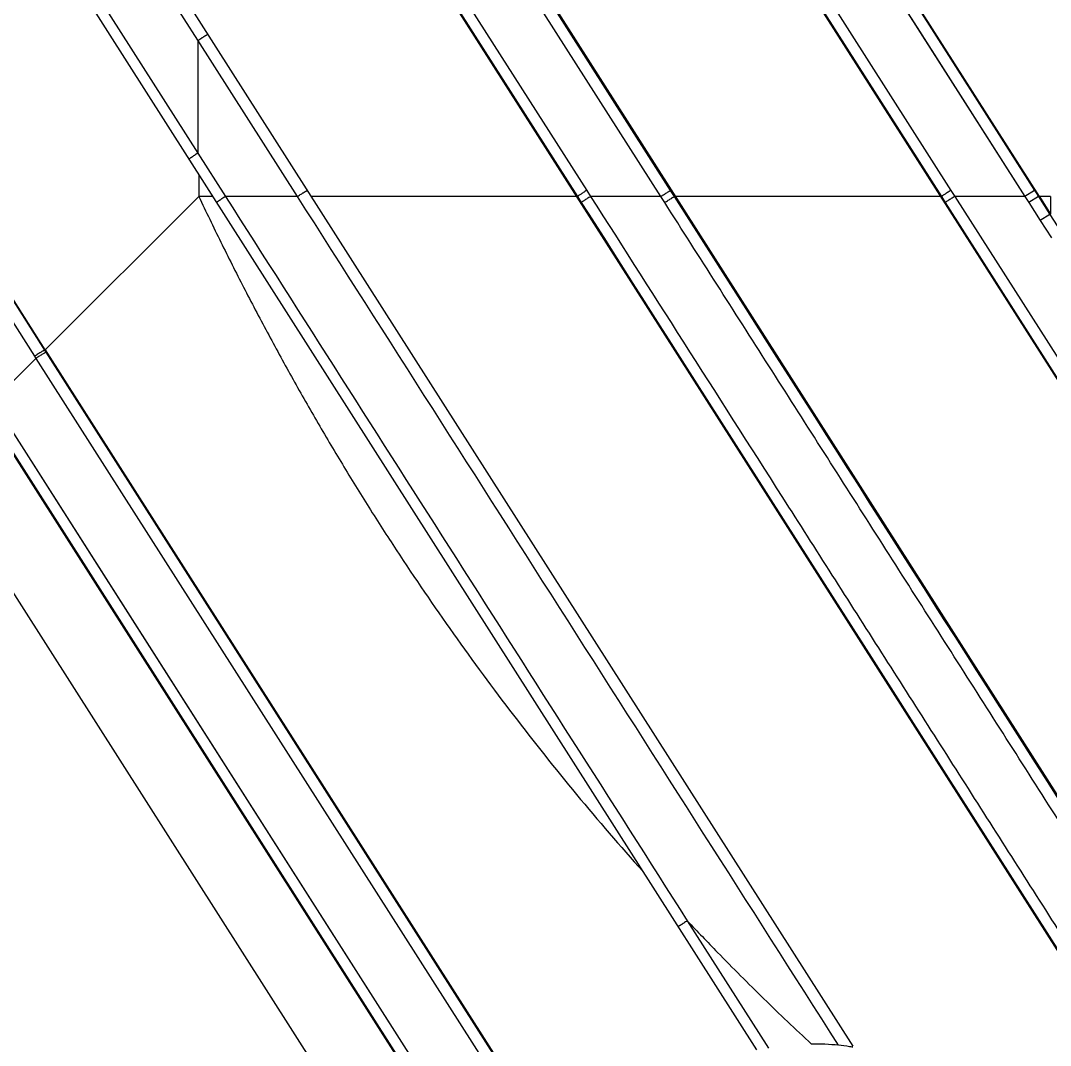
# Model space of a CAD drawing. Header units: millimetres. Extents: x 3299 to 14264, y 1863 to 5555.
# Drawn here: x 10187.94 to 10215.12, y 3482.62 to 3509.67 of the extents above; entities that cross this region are included whole.
import ezdxf

# ---------------------------------------------------------------- set-up
doc = ezdxf.new("R2010")
doc.units = ezdxf.units.MM

# ---------------------------------------------------------------- blocks, each defined once
blk = doc.blocks.new('1111')
at = {"color": 7, "linetype": 'Continuous'}
for p, q in [((16043.732, 6767.861), (16003.885, 6830.407)), ((16003.365, 6827.129), (16074.919, 6714.812)), ((16003.885, 6815.332), (16067.713, 6715.143)), ((16003.365, 6812.053), (16065.315, 6714.812)), ((16021.794, 6802.262), (16043.708, 6767.861)), ((16021.527, 6802.101), (16043.353, 6767.861)), ((16038.818, 6745.424), (16003.903, 6800.229)), ((16021.527, 6771.983), (16003.858, 6799.717)), ((16021.778, 6798.799), (16041.397, 6768.022)), ((16021.54, 6798.639), (16041.147, 6767.861)), ((16003.381, 6796.953), (16036.269, 6745.33)), ((16003.858, 6796.739), (16021.527, 6769.005)), ((16034.002, 6768.022), (16021.794, 6787.187)), ((16033.744, 6767.861), (16021.527, 6787.025)), ((16017.501, 6763.81), (16003.885, 6785.181)), ((16003.858, 6784.609), (16017.216, 6763.641)), ((16004.125, 6784.771), (16017.483, 6763.803)), ((16021.54, 6783.564), (16031.543, 6767.861)), ((16021.778, 6783.724), (16031.787, 6768.021)), ((16034.727, 6777.938), (16041.147, 6767.861)), ((16038.179, 6776.541), (16040.765, 6772.482)), ((16037.923, 6776.38), (16040.51, 6772.321)), ((16038.039, 6773.29), (16041.397, 6768.022)), ((16040.765, 6772.482), (16043.606, 6768.022)), ((16040.51, 6772.321), (16043.353, 6767.861)), ((16024.155, 6767.861), (16021.527, 6771.983)), ((16021.527, 6771.983), (16021.527, 6769.005)), ((16021.527, 6769.005), (16022.256, 6767.861)), ((16021.552, 6768.431), (16021.552, 6767.861)), ((16031.787, 6768.021), (16031.89, 6767.861)), ((16034.105, 6767.861), (16034.002, 6768.022)), ((16041.397, 6768.022), (16041.499, 6767.861)), ((16043.606, 6768.022), (16043.353, 6767.861)), ((16017.501, 6763.81), (16021.552, 6767.861)), ((16021.915, 6767.861), (16021.552, 6767.861)), ((16024.155, 6767.861), (16022.256, 6767.861)), ((16031.519, 6767.861), (16024.524, 6767.861)), ((16031.519, 6767.861), (16031.543, 6767.861)), ((16031.543, 6767.861), (16031.645, 6767.701)), ((16033.744, 6767.861), (16031.89, 6767.861)), ((16033.846, 6767.7), (16033.744, 6767.861)), ((16034.634, 6767.03), (16034.105, 6767.861)), ((16056.069, 6733.385), (16034.105, 6767.861)), ((16034.128, 6767.861), (16034.105, 6767.861)), ((16041.123, 6767.861), (16034.128, 6767.861)), ((16041.123, 6767.861), (16041.147, 6767.861)), ((16041.147, 6767.861), (16041.249, 6767.701)), ((16041.147, 6767.861), (16041.249, 6767.701)), ((16043.353, 6767.861), (16041.499, 6767.861)), ((16041.499, 6767.861), (16044.64, 6762.935)), ((16043.353, 6767.861), (16043.456, 6767.7)), ((16043.708, 6767.861), (16043.456, 6767.7)), ((16043.708, 6767.861), (16043.732, 6767.861)), ((16043.708, 6767.861), (16044.01, 6767.387)), ((16044.024, 6767.861), (16043.732, 6767.861)), ((16043.732, 6767.861), (16044.028, 6767.395)), ((16031.645, 6767.701), (16031.827, 6767.415)), ((16031.645, 6767.701), (16052.538, 6734.906)), ((16041.249, 6767.701), (16044.387, 6762.774)), ((16043.456, 6767.7), (16043.758, 6767.226)), ((16031.827, 6767.415), (16032.236, 6766.773)), ((16044.01, 6767.387), (16043.758, 6767.226)), ((16043.758, 6767.226), (16044.049, 6766.77)), ((16044.01, 6767.387), (16044.301, 6766.931)), ((16035.027, 6766.413), (16034.634, 6767.03)), ((16032.236, 6766.773), (16032.473, 6766.402)), ((16032.473, 6766.402), (16033.006, 6765.565)), ((16035.248, 6766.067), (16035.027, 6766.413)), ((16035.732, 6765.307), (16035.248, 6766.067)), ((16033.006, 6765.565), (16033.307, 6765.093)), ((16035.994, 6764.895), (16035.732, 6765.307)), ((16033.307, 6765.093), (16033.64, 6764.569)), ((16036.271, 6764.46), (16035.994, 6764.895)), ((16033.64, 6764.569), (16034.016, 6763.979)), ((16036.562, 6764.003), (16036.271, 6764.46)), ((16034.016, 6763.979), (16034.442, 6763.311)), ((16036.868, 6763.523), (16036.562, 6764.003)), ((16017.501, 6763.81), (16017.483, 6763.803)), ((16017.483, 6763.803), (16017.518, 6763.747)), ((16017.501, 6763.81), (16031.778, 6741.398)), ((16017.518, 6763.747), (16031.783, 6741.356)), ((16017.518, 6763.747), (16022.031, 6756.664)), ((16016.12, 6762.454), (16017.252, 6763.586)), ((16017.216, 6763.641), (16017.252, 6763.586)), ((16017.252, 6763.586), (16031.673, 6740.952)), ((16037.186, 6763.024), (16036.868, 6763.523)), ((16034.442, 6763.311), (16034.909, 6762.577)), ((16037.509, 6762.517), (16037.186, 6763.024)), ((16034.909, 6762.577), (16035.401, 6761.806)), ((16016.155, 6762.399), (16031.443, 6738.405)), ((16016.155, 6762.399), (16019.743, 6756.768)), ((16037.825, 6762.021), (16037.509, 6762.517)), ((16015.907, 6762.216), (16031.514, 6737.718)), ((16015.918, 6762.239), (16019.571, 6756.504)), ((16015.918, 6762.239), (16031.534, 6737.726)), ((16035.401, 6761.806), (16035.901, 6761.021)), ((16038.124, 6761.553), (16037.825, 6762.021)), ((16038.406, 6761.11), (16038.124, 6761.553)), ((16035.901, 6761.021), (16036.399, 6760.239)), ((16038.681, 6760.678), (16038.406, 6761.11)), ((16038.958, 6760.243), (16038.681, 6760.678)), ((16036.399, 6760.239), (16036.895, 6759.461)), ((16039.245, 6759.792), (16038.958, 6760.243)), ((16015.124, 6759.792), (16035.281, 6728.153)), ((16039.542, 6759.325), (16039.245, 6759.792)), ((16036.895, 6759.461), (16037.407, 6758.657)), ((16039.842, 6758.855), (16039.542, 6759.325)), ((16040.134, 6758.396), (16039.842, 6758.855)), ((16037.407, 6758.657), (16037.974, 6757.767)), ((16040.413, 6757.959), (16040.134, 6758.396)), ((16040.682, 6757.537), (16040.413, 6757.959)), ((16037.974, 6757.767), (16038.614, 6756.762)), ((16040.949, 6757.117), (16040.682, 6757.537)), ((16041.224, 6756.686), (16040.949, 6757.117)), ((16019.743, 6756.768), (16023.331, 6751.136)), ((16022.031, 6756.664), (16031.783, 6741.356)), ((16038.614, 6756.762), (16039.3, 6755.685)), ((16041.509, 6756.239), (16041.224, 6756.686)), ((16019.571, 6756.504), (16027.159, 6744.592)), ((16041.798, 6755.785), (16041.509, 6756.239)), ((16042.081, 6755.34), (16041.798, 6755.785)), ((16039.3, 6755.685), (16039.995, 6754.594)), ((16042.355, 6754.91), (16042.081, 6755.34)), ((16042.626, 6754.484), (16042.355, 6754.91)), ((16039.995, 6754.594), (16040.684, 6753.513)), ((16042.908, 6754.042), (16042.626, 6754.484)), ((16043.218, 6753.556), (16042.908, 6754.042)), ((16040.684, 6753.513), (16041.374, 6752.43)), ((16043.569, 6753.005), (16043.218, 6753.556)), ((16043.946, 6752.414), (16043.569, 6753.005)), ((16041.374, 6752.43), (16042.074, 6751.331)), ((16044.309, 6751.843), (16043.946, 6752.414)), ((16042.074, 6751.331), (16042.794, 6750.201)), ((16023.331, 6751.136), (16031.443, 6738.405)), ((16042.794, 6750.201), (16043.534, 6749.039)), ((16043.534, 6749.039), (16044.25, 6747.915)), ((16034.442, 6748.736), (16036.585, 6745.373))]:
    blk.add_line(p, q, dxfattribs=at)
blk.add_arc((16068.268, 6767.859), 24.244, 179.9949, 181.0959, dxfattribs=at)
for points, knots in [([(16021.527, 6771.983), (16021.544, 6771.993), (16021.577, 6772.015), (16021.619, 6772.041), (16021.651, 6772.06), (16021.673, 6772.074), (16021.694, 6772.087), (16021.713, 6772.099), (16021.731, 6772.109), (16021.747, 6772.119), (16021.761, 6772.127), (16021.772, 6772.133), (16021.78, 6772.138), (16021.786, 6772.14), (16021.789, 6772.142), (16021.791, 6772.143), (16021.793, 6772.144), (16021.794, 6772.144), (16021.795, 6772.144), (16021.795, 6772.144)], [0, 0, 0, 0, 0.192507, 0.378902, 0.467383, 0.551547, 0.630534, 0.703523, 0.769793, 0.828658, 0.87954, 0.921915, 0.955367, 0.968646, 0.979578, 0.988145, 0.994348, 0.998221, 1, 1, 1, 1]), ([(16021.527, 6769.005), (16021.511, 6768.995), (16021.48, 6768.975), (16021.435, 6768.945), (16021.4, 6768.922), (16021.374, 6768.905), (16021.357, 6768.893), (16021.341, 6768.883), (16021.328, 6768.873), (16021.316, 6768.865), (16021.306, 6768.858), (16021.3, 6768.853), (16021.295, 6768.85), (16021.293, 6768.848), (16021.291, 6768.846), (16021.29, 6768.845), (16021.289, 6768.844), (16021.289, 6768.844), (16021.289, 6768.844)], [0, 0, 0, 0, 0.196965, 0.385213, 0.557811, 0.636283, 0.708546, 0.773962, 0.831919, 0.88191, 0.923472, 0.956239, 0.969238, 0.979938, 0.988324, 0.994402, 0.99821, 1, 1, 1, 1]), ([(16024.155, 6767.861), (16024.171, 6767.872), (16024.205, 6767.893), (16024.246, 6767.919), (16024.278, 6767.938), (16024.3, 6767.952), (16024.321, 6767.965), (16024.34, 6767.977), (16024.358, 6767.987), (16024.373, 6767.997), (16024.387, 6768.005), (16024.397, 6768.01), (16024.404, 6768.014), (16024.408, 6768.017), (16024.412, 6768.019), (16024.415, 6768.02), (16024.417, 6768.021), (16024.419, 6768.022), (16024.42, 6768.022), (16024.421, 6768.022), (16024.421, 6768.022)], [0, 0, 0, 0, 0.192835, 0.379398, 0.467916, 0.55209, 0.631067, 0.70403, 0.770263, 0.829083, 0.879917, 0.922241, 0.940077, 0.955642, 0.968895, 0.9798, 0.988337, 0.994505, 0.998327, 1, 1, 1, 1]), ([(16031.787, 6768.021), (16031.772, 6768.012), (16031.742, 6767.992), (16031.699, 6767.964), (16031.658, 6767.938), (16031.623, 6767.915), (16031.596, 6767.898), (16031.578, 6767.886), (16031.568, 6767.878), (16031.559, 6767.872), (16031.552, 6767.867), (16031.547, 6767.864), (16031.544, 6767.862), (16031.543, 6767.861)], [0, 0, 0, 0, 0.18605, 0.365172, 0.531339, 0.679084, 0.803475, 0.855593, 0.90039, 0.937498, 0.966619, 0.987504, 1, 1, 1, 1]), ([(16033.744, 6767.861), (16033.759, 6767.871), (16033.79, 6767.891), (16033.836, 6767.92), (16033.878, 6767.946), (16033.916, 6767.97), (16033.944, 6767.987), (16033.964, 6767.999), (16033.975, 6768.006), (16033.985, 6768.012), (16033.993, 6768.017), (16033.998, 6768.02), (16034.001, 6768.021), (16034.002, 6768.022)], [0, 0, 0, 0, 0.184159, 0.362546, 0.528808, 0.677153, 0.802341, 0.854845, 0.899978, 0.93735, 0.966638, 0.987577, 1, 1, 1, 1]), ([(16041.397, 6768.022), (16041.367, 6768.002), (16041.322, 6767.974), (16041.266, 6767.938), (16041.229, 6767.914), (16041.198, 6767.894), (16041.174, 6767.879), (16041.158, 6767.868), (16041.15, 6767.863), (16041.147, 6767.861)], [0, 0, 0, 0, 0.364136, 0.530373, 0.678392, 0.803129, 0.900342, 0.966721, 1, 1, 1, 1]), ([(16021.552, 6767.861), (16021.742, 6767.458), (16022.129, 6766.655), (16022.631, 6765.659), (16023.042, 6764.868), (16023.459, 6764.081), (16023.993, 6763.103), (16024.654, 6761.94), (16025.336, 6760.789), (16026.038, 6759.651), (16027.001, 6758.15), (16028.255, 6756.307), (16029.842, 6754.153), (16031.508, 6752.06), (16032.672, 6750.708), (16033.266, 6750.043)], [0, 0, 0, 0, 0.062493, 0.12499, 0.15624, 0.18749, 0.249988, 0.312486, 0.374985, 0.437486, 0.499988, 0.624988, 0.74999, 0.874994, 1, 1, 1, 1]), ([(16022.256, 6767.861), (16022.24, 6767.851), (16022.209, 6767.831), (16022.164, 6767.802), (16022.129, 6767.778), (16022.103, 6767.761), (16022.086, 6767.75), (16022.07, 6767.739), (16022.057, 6767.73), (16022.045, 6767.721), (16022.035, 6767.714), (16022.028, 6767.709), (16022.024, 6767.706), (16022.022, 6767.704), (16022.02, 6767.703), (16022.019, 6767.701), (16022.018, 6767.701), (16022.018, 6767.7), (16022.018, 6767.7)], [0, 0, 0, 0, 0.196914, 0.385151, 0.557764, 0.636251, 0.708531, 0.773964, 0.831939, 0.881945, 0.923519, 0.956294, 0.969294, 0.979993, 0.988376, 0.994447, 0.998242, 1, 1, 1, 1]), ([(16022.256, 6767.861), (16024.287, 6764.674), (16028.35, 6758.299), (16032.411, 6751.924), (16034.442, 6748.736)], [0, 0, 0, 0, 0.499959, 1, 1, 1, 1]), ([(16038.435, 6745.449), (16036.055, 6749.184), (16031.295, 6756.656), (16026.535, 6764.126), (16024.155, 6767.861)], [0, 0, 0, 0, 0.500027, 1, 1, 1, 1]), ([(16031.89, 6767.861), (16031.874, 6767.851), (16031.844, 6767.832), (16031.801, 6767.804), (16031.761, 6767.778), (16031.725, 6767.755), (16031.698, 6767.737), (16031.681, 6767.725), (16031.67, 6767.718), (16031.661, 6767.712), (16031.654, 6767.707), (16031.649, 6767.704), (16031.646, 6767.702), (16031.645, 6767.701)], [0, 0, 0, 0, 0.186042, 0.365161, 0.53133, 0.679077, 0.803472, 0.855592, 0.90039, 0.9375, 0.966621, 0.987505, 1, 1, 1, 1]), ([(16031.89, 6767.861), (16033.632, 6765.127), (16036.245, 6761.026), (16039.729, 6755.558), (16042.342, 6751.457), (16044.954, 6747.355), (16048.436, 6741.888), (16051.048, 6737.787), (16052.788, 6735.054)], [0, 0, 0, 0, 0.250021, 0.375037, 0.500053, 0.625064, 0.750065, 1, 1, 1, 1]), ([(16033.846, 6767.7), (16033.862, 6767.71), (16033.893, 6767.73), (16033.938, 6767.759), (16033.981, 6767.785), (16034.019, 6767.809), (16034.047, 6767.826), (16034.066, 6767.838), (16034.078, 6767.845), (16034.087, 6767.851), (16034.095, 6767.856), (16034.101, 6767.859), (16034.104, 6767.861), (16034.105, 6767.861)], [0, 0, 0, 0, 0.184166, 0.362557, 0.52882, 0.677163, 0.802349, 0.854851, 0.899983, 0.937353, 0.966641, 0.987579, 1, 1, 1, 1]), ([(16041.499, 6767.861), (16041.469, 6767.842), (16041.425, 6767.813), (16041.368, 6767.777), (16041.331, 6767.754), (16041.3, 6767.734), (16041.276, 6767.718), (16041.26, 6767.708), (16041.252, 6767.702), (16041.249, 6767.701)], [0, 0, 0, 0, 0.364125, 0.530362, 0.678384, 0.803125, 0.900341, 0.966721, 1, 1, 1, 1]), ([(16055.816, 6733.211), (16053.986, 6736.084), (16051.241, 6740.394), (16047.58, 6746.142), (16044.834, 6750.454), (16042.088, 6754.766), (16039.341, 6759.078), (16036.594, 6763.389), (16034.762, 6766.263), (16033.846, 6767.7)], [0, 0, 0, 0, 0.249912, 0.374911, 0.499924, 0.624944, 0.749965, 0.874985, 1, 1, 1, 1]), ([(16044.028, 6767.395), (16044.026, 6767.393), (16044.02, 6767.389), (16044.014, 6767.387), (16044.01, 6767.387)], [0, 0, 0, 0, 0.49177, 1, 1, 1, 1]), ([(16017.483, 6763.803), (16017.482, 6763.802), (16017.481, 6763.802), (16017.478, 6763.801), (16017.473, 6763.798), (16017.464, 6763.794), (16017.454, 6763.788), (16017.442, 6763.781), (16017.422, 6763.769), (16017.393, 6763.752), (16017.354, 6763.728), (16017.31, 6763.701), (16017.264, 6763.672), (16017.232, 6763.652), (16017.216, 6763.641)], [0, 0, 0, 0, 0.005231, 0.012589, 0.033669, 0.063117, 0.100673, 0.146013, 0.198735, 0.324335, 0.472945, 0.63916, 0.81702, 1, 1, 1, 1]), ([(16017.518, 6763.747), (16017.518, 6763.747), (16017.517, 6763.746), (16017.513, 6763.745), (16017.508, 6763.742), (16017.5, 6763.738), (16017.49, 6763.732), (16017.478, 6763.725), (16017.457, 6763.713), (16017.428, 6763.696), (16017.389, 6763.672), (16017.346, 6763.645), (16017.299, 6763.616), (16017.268, 6763.596), (16017.252, 6763.586)], [0, 0, 0, 0, 0.005231, 0.012589, 0.033669, 0.063117, 0.100673, 0.146013, 0.198735, 0.324335, 0.472945, 0.63916, 0.81702, 1, 1, 1, 1]), ([(16034.442, 6748.736), (16034.426, 6748.726), (16034.395, 6748.706), (16034.356, 6748.681), (16034.327, 6748.662), (16034.306, 6748.649), (16034.287, 6748.637), (16034.27, 6748.626), (16034.254, 6748.616), (16034.239, 6748.607), (16034.229, 6748.601), (16034.221, 6748.596), (16034.216, 6748.593), (16034.212, 6748.59), (16034.208, 6748.588), (16034.205, 6748.586), (16034.202, 6748.584), (16034.201, 6748.583), (16034.199, 6748.583), (16034.199, 6748.582), (16034.198, 6748.582), (16034.198, 6748.582), (16034.198, 6748.582), (16034.197, 6748.581), (16034.197, 6748.581)], [0, 0, 0, 0, 0.196907, 0.385286, 0.474052, 0.558133, 0.63675, 0.70916, 0.774714, 0.832793, 0.882881, 0.904778, 0.924503, 0.942016, 0.957281, 0.97026, 0.980918, 0.989231, 0.992504, 0.995186, 0.997276, 0.998774, 0.999678, 1, 1, 1, 1]), ([(16034.442, 6748.736), (16034.706, 6748.456), (16035.172, 6747.969), (16035.847, 6747.285), (16036.667, 6746.473), (16037.294, 6745.876), (16037.716, 6745.483)], [0, 0, 0, 0, 0.25, 0.437502, 0.625004, 1, 1, 1, 1]), ([(16038.434, 6745.449), (16038.315, 6745.461), (16038.076, 6745.479), (16037.836, 6745.484), (16037.716, 6745.483)], [0, 0, 0, 0, 0.50001, 1, 1, 1, 1]), ([(16038.813, 6745.397), (16038.782, 6745.402), (16038.656, 6745.422), (16038.529, 6745.439), (16038.434, 6745.449)], [0, 0, 0, 0, 0.250064, 1, 1, 1, 1])]:
    blk.add_open_spline(points, degree=3, knots=knots, dxfattribs=at)
blk = doc.blocks.new('*U162')
blk.add_blockref('1111', (-16308.281, -6888.884))
blk = doc.blocks.new('*U163')
at = {"color": 0, "linetype": 'ByBlock', "lineweight": -2, "transparency": 16777216}
blk.add_blockref('*U162', (600, 337.5), dxfattribs=at)

msp = doc.modelspace()

# ---------------------------------------------------------------- block references
msp.add_blockref('*U163', (9879.37292, 3288.5531))

doc.saveas('drawing.dxf')
